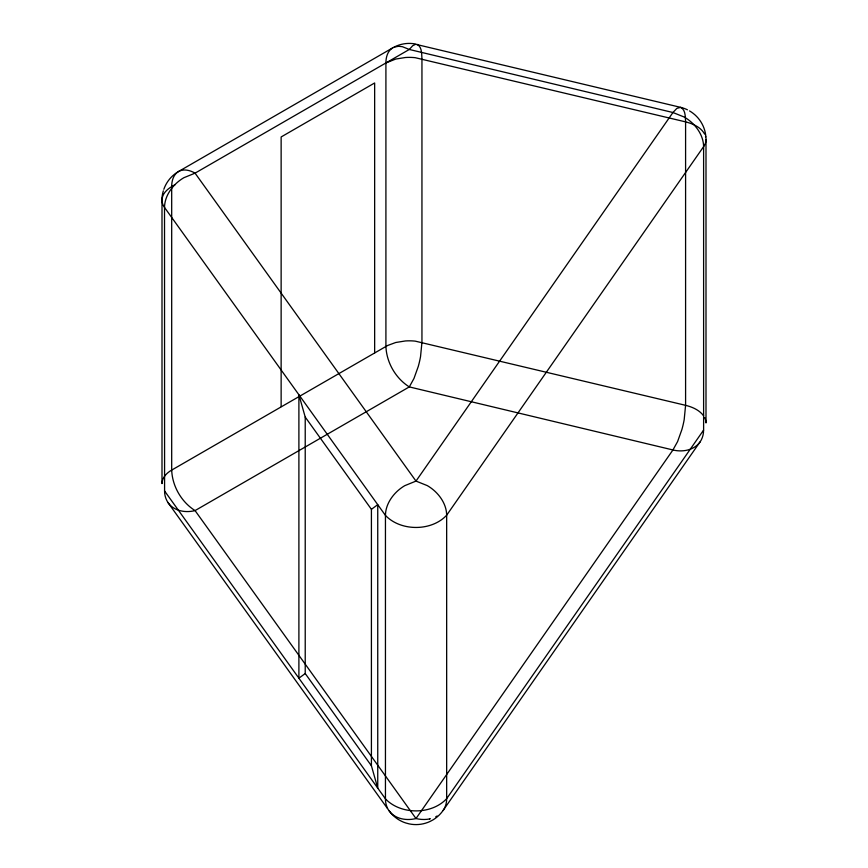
<?xml version="1.0" encoding="UTF-8"?>
<svg xmlns="http://www.w3.org/2000/svg" width="868" height="868" viewBox="0 0 868 868"><rect width="100%" height="100%" fill="white"/><g stroke="black" fill="none" stroke-linecap="round" stroke-linejoin="round"><path stroke-width="1.3" d="M703.547 430.094A20.604 20.604 0 0 1 700.129 441.91C694.053 450.297 682.508 452.369 672.939 449.96L409.295 386.911C395.645 378.307 386.531 362.542 385.913 346.419L385.913 62.963C385.88 57.321 387.584 50.865 392.77 47.827A33.06 33.06 0 0 1 415.067 43.91M164.519 207.452C164.605 198.381 169.412 189.973 175.813 183.799A43.682 43.682 0 0 1 183.821 177.734L195.061 173.155L409.295 49.465L412.712 45.711L415.631 44.268L680.631 107.35C685.753 109.878 685.243 117.006 685.59 121.878L685.59 405.323L684.179 419.7A105.115 105.115 0 0 1 681.879 429.584L677.593 441.573L672.939 449.96L415.989 818.535C406.604 820.933 395.092 819.121 389.124 810.81L168.197 502.876A20.539 20.539 0 0 1 164.584 490.908L164.519 207.452L385.446 515.397C400.701 531.498 431.548 531.509 446.662 515.212L703.612 146.638A12.651 12.651 0 0 0 706.085 139.509A11.349 11.349 0 0 0 705.489 136.178M700.064 441.866L443.114 810.441A33.06 33.06 0 0 1 433.024 819.88L429.996 821.486A33.06 33.06 0 0 1 409.208 823.895L405.649 822.94A33.06 33.06 0 0 1 389.124 810.81M371.417 509.332L377.743 504.655L377.743 788.101L371.417 765.793L371.417 509.332L305.221 417.074L298.896 394.766L298.896 678.212L385.446 798.842C400.701 814.943 431.548 814.954 446.662 798.668L703.612 430.083L703.612 146.638C703.514 137.578 698.697 129.18 692.273 123.05A43.476 43.476 0 0 0 684.223 117.039L672.939 112.514L409.295 49.465L402.34 46.677L398.542 46.286L394.322 47.089M298.896 678.212L305.221 673.535L305.221 417.074M437.103 816.029L435.758 816.777M392.77 47.827L178.537 171.517C173.35 174.555 171.647 181.011 171.69 186.653L171.69 470.098C172.309 486.221 181.412 501.997 195.061 510.59L415.989 818.535A32.366 32.366 0 0 0 429.53 818.991M175 184.743C168.989 187.792 162.099 192.674 162.001 200.15L162.001 483.595C162.045 477.595 166.775 472.886 171.69 470.098L280.668 407.179M385.913 62.963L395.732 59.057L405.323 57.516A56.952 56.952 0 0 1 415.164 57.679L685.59 121.878C692.957 123.723 700.823 127.162 704.653 134.128M429.508 818.915L430.398 818.719M416.987 44.311C422.108 46.829 421.598 53.957 421.946 58.829L421.946 342.274L420.535 356.65A105.115 105.115 0 0 1 418.246 366.535L413.949 378.524L409.295 386.911L195.061 510.59C185.676 512.999 174.164 511.176 168.197 502.876M703.612 415.837C699.369 410.021 692.382 407.005 685.59 405.323L415.164 341.124A56.952 56.952 0 0 0 405.323 340.961L395.732 342.502L387.616 345.497L281.134 406.908L281.134 136.96L374.651 82.97L374.651 352.918M305.221 673.535L371.417 765.793M164.519 490.908L298.18 677.203M705.999 139.509L705.999 422.966A11.892 11.892 0 0 0 704.632 417.584M687.434 109.802A33.06 33.06 0 0 0 680.631 107.35L676.845 108.392L672.939 112.514L415.989 481.089L404.748 485.679A43.682 43.682 0 0 0 396.741 491.733C390.34 497.906 385.533 506.326 385.446 515.397L385.446 798.842A21.027 21.027 0 0 0 387.605 808.39M689.528 110.92A33.06 33.06 0 0 1 705.89 136.894M164.573 207.419A12.727 12.727 0 0 1 161.915 200.15A33.06 33.06 0 0 1 163.336 190.841M163.835 189.289A33.06 33.06 0 0 1 178.537 171.517C183.756 168.555 190.201 170.302 195.061 173.155L415.989 481.089L427.284 485.613A43.476 43.476 0 0 1 435.324 491.624C441.747 497.755 446.575 506.152 446.662 515.212L446.662 798.668A20.604 20.604 0 0 1 443.179 810.495"/></g></svg>
